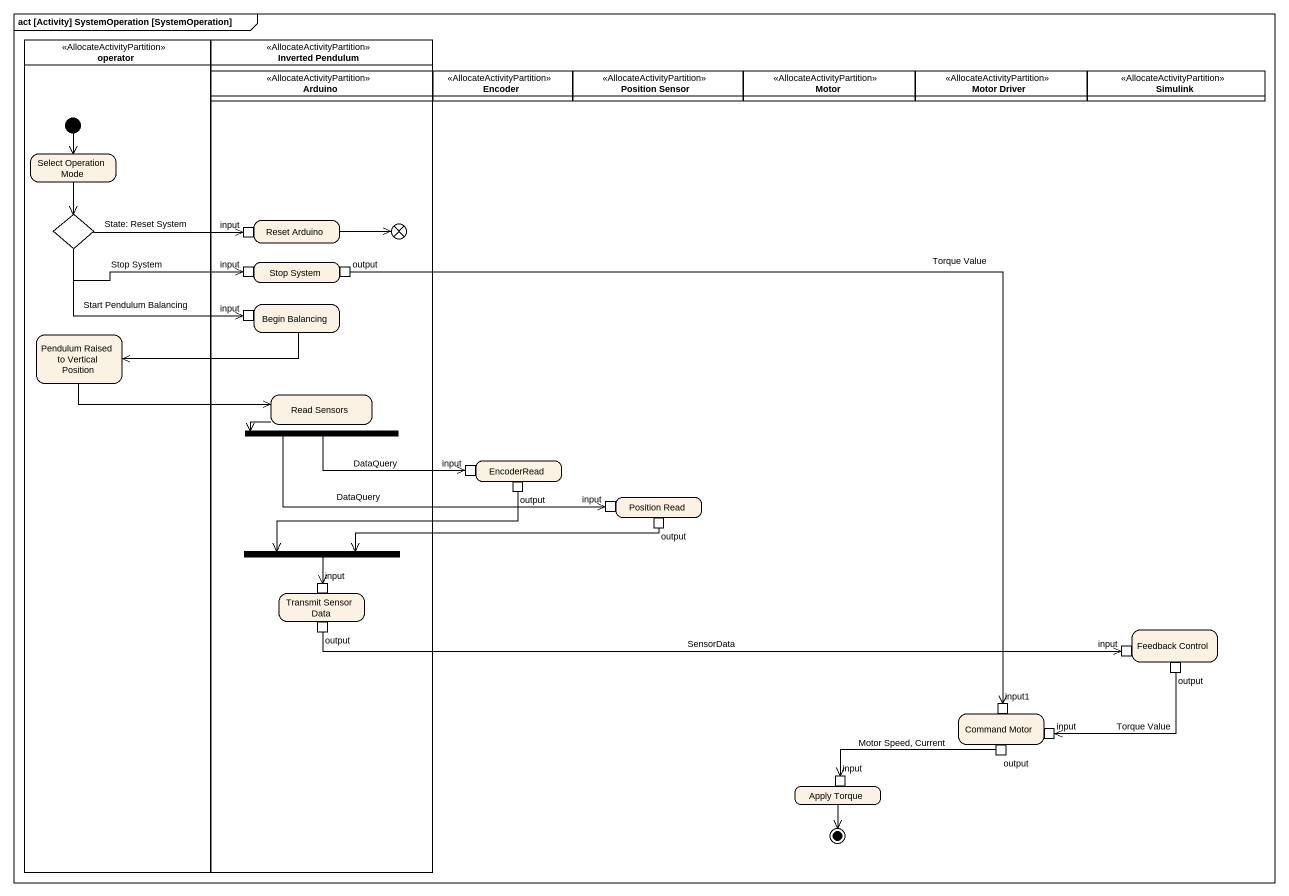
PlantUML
@startuml
mainframe act [Activity] SystemOperation [SystemOperation]
hide empty description
state operator <<AllocateActivityPartition>> {
  state "Select Operation Mode" as Select_Operation_Mode
  state choice1 <<choice>>
  state "Pendulum Raised to Vertical Position" as Pendulum_Raised_to_Vertical
  [*] --> Select_Operation_Mode
}
state "Inverted Pendulum" as Inverted_Pendulum <<AllocateActivityPartition>> {
  state Arduino <<AllocateActivityPartition>>
  state "Reset Arduino" as Reset_Arduino {
    state input <<inputPin>>
  }
  state flowfinal1 <<end>>
  state "Stop System" as Stop_System {
    state "input" as input_2 <<inputPin>>
    state output <<outputPin>>
  }
  state "Begin Balancing" as Begin_Balancing {
    state "input" as input_3 <<inputPin>>
  }
  state "Read Sensors" as Read_Sensors
  state fork1 <<fork>>
  state fork2 <<join>>
  state "Transmit Sensor Data" as Transmit_Sensor_Data {
    state "input" as input_6 <<inputPin>>
    state "output" as output_4 <<outputPin>>
  }
}
state Encoder <<AllocateActivityPartition>>
state "Position Sensor" as Position_Sensor <<AllocateActivityPartition>>
state Motor <<AllocateActivityPartition>>
state "Motor Driver" as Motor_Driver <<AllocateActivityPartition>>
state Simulink <<AllocateActivityPartition>>
state EncoderRead {
  state "input" as input_4 <<inputPin>>
  state "output" as output_2 <<outputPin>>
}
state "Position Read" as Position_Read {
  state "input" as input_5 <<inputPin>>
  state "output" as output_3 <<outputPin>>
}
state "Feedback Control" as Feedback_Control {
  state "input" as input_7 <<inputPin>>
  state "output" as output_5 <<outputPin>>
}
state "Command Motor" as Command_Motor {
  state input1 <<inputPin>>
  state "output" as output_6 <<outputPin>>
  state "input" as input_8 <<inputPin>>
}
state "Apply Torque" as Apply_Torque {
  state "input" as input_9 <<inputPin>>
}
Select_Operation_Mode --> choice1
choice1 -right-> input : State: Reset System
choice1 -right-> input_2 : Stop System
choice1 -right-> input_3 : Start Pendulum Balancing
Reset_Arduino -right-> flowfinal1
output --> input1 : Torque Value
Begin_Balancing -left-> Pendulum_Raised_to_Vertical
Pendulum_Raised_to_Vertical -right-> Read_Sensors
Read_Sensors --> fork1
fork1 -right-> input_4 : DataQuery
fork1 -right-> input_5 : DataQuery
output_2 -left-> fork2
output_3 -left-> fork2
fork2 --> input_6
output_4 -right-> input_7 : SensorData
output_5 -left-> input_8 : Torque Value
output_6 -left-> input_9 : Motor Speed, Current
Apply_Torque --> [*]
@enduml
